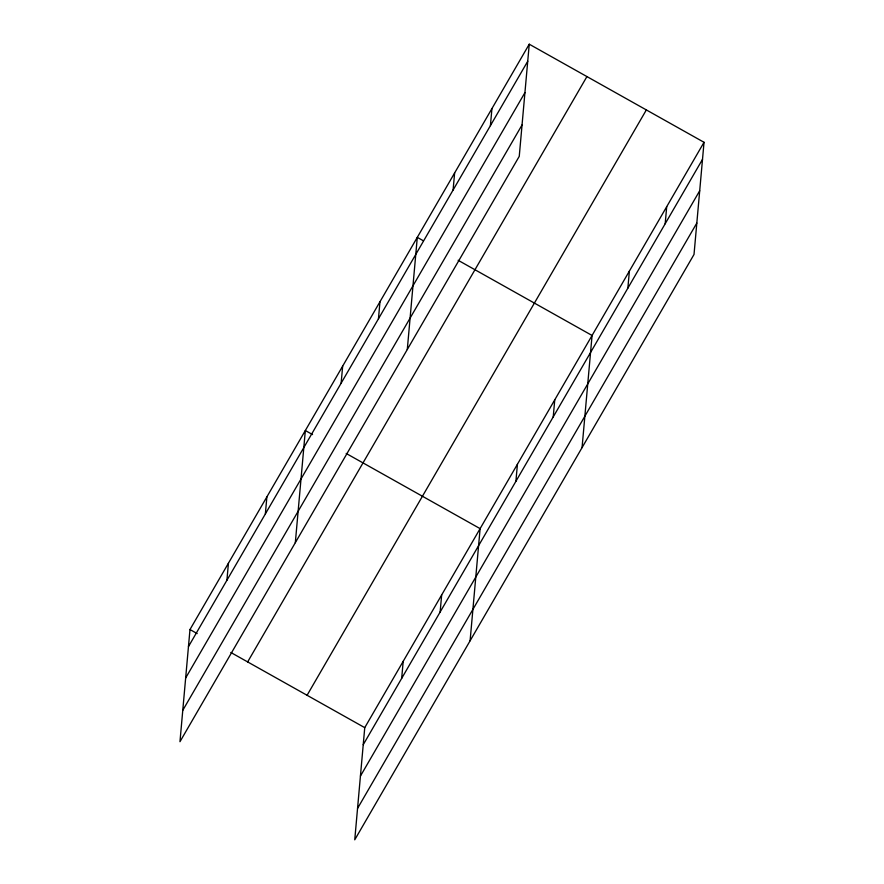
<?xml version="1.0" encoding="UTF-8"?>
<svg xmlns="http://www.w3.org/2000/svg" width="884" height="884" viewBox="0 0 884 884"><rect width="100%" height="100%" fill="white"/><g stroke="black" fill="none" stroke-linecap="round" stroke-linejoin="round"><path stroke-width="1.33" d="M529.251 44.2L189.983 629.541L179.971 741.698L519.251 156.346L529.251 44.2L704.029 142.302L694.017 254.459L354.749 839.8L364.749 727.654L704.029 142.302M226.912 580.258L228.437 563.207M265.366 513.924L266.88 496.863M295.322 542.677L305.334 430.53L312.549 434.574M341.136 383.192L342.661 366.142M378.451 318.804L379.976 301.753M407.292 349.512L417.292 237.365L423.303 240.735M401.679 678.371L403.203 661.309M453.094 190.027L454.619 172.977M440.133 612.026L441.657 594.976M490.41 125.639L491.935 108.588M470.1 640.778L480.111 528.632L346.185 453.459M515.902 481.305L517.427 464.244M553.229 416.916L554.743 399.855M582.059 447.624L592.07 335.467L458.144 260.294M627.861 288.14L629.386 271.079M665.188 223.751L666.702 206.69M188.458 646.602L527.737 61.25M185.662 677.984L524.93 92.632M182.778 710.316L522.046 124.964M247.653 661.917L586.932 76.576M307.079 695.277L646.348 109.936M363.236 744.704L702.504 159.363M360.429 776.086L699.708 190.745M357.545 808.418L696.813 223.077M189.983 629.541L197.187 633.596M230.834 652.48L364.749 727.654"/></g></svg>
